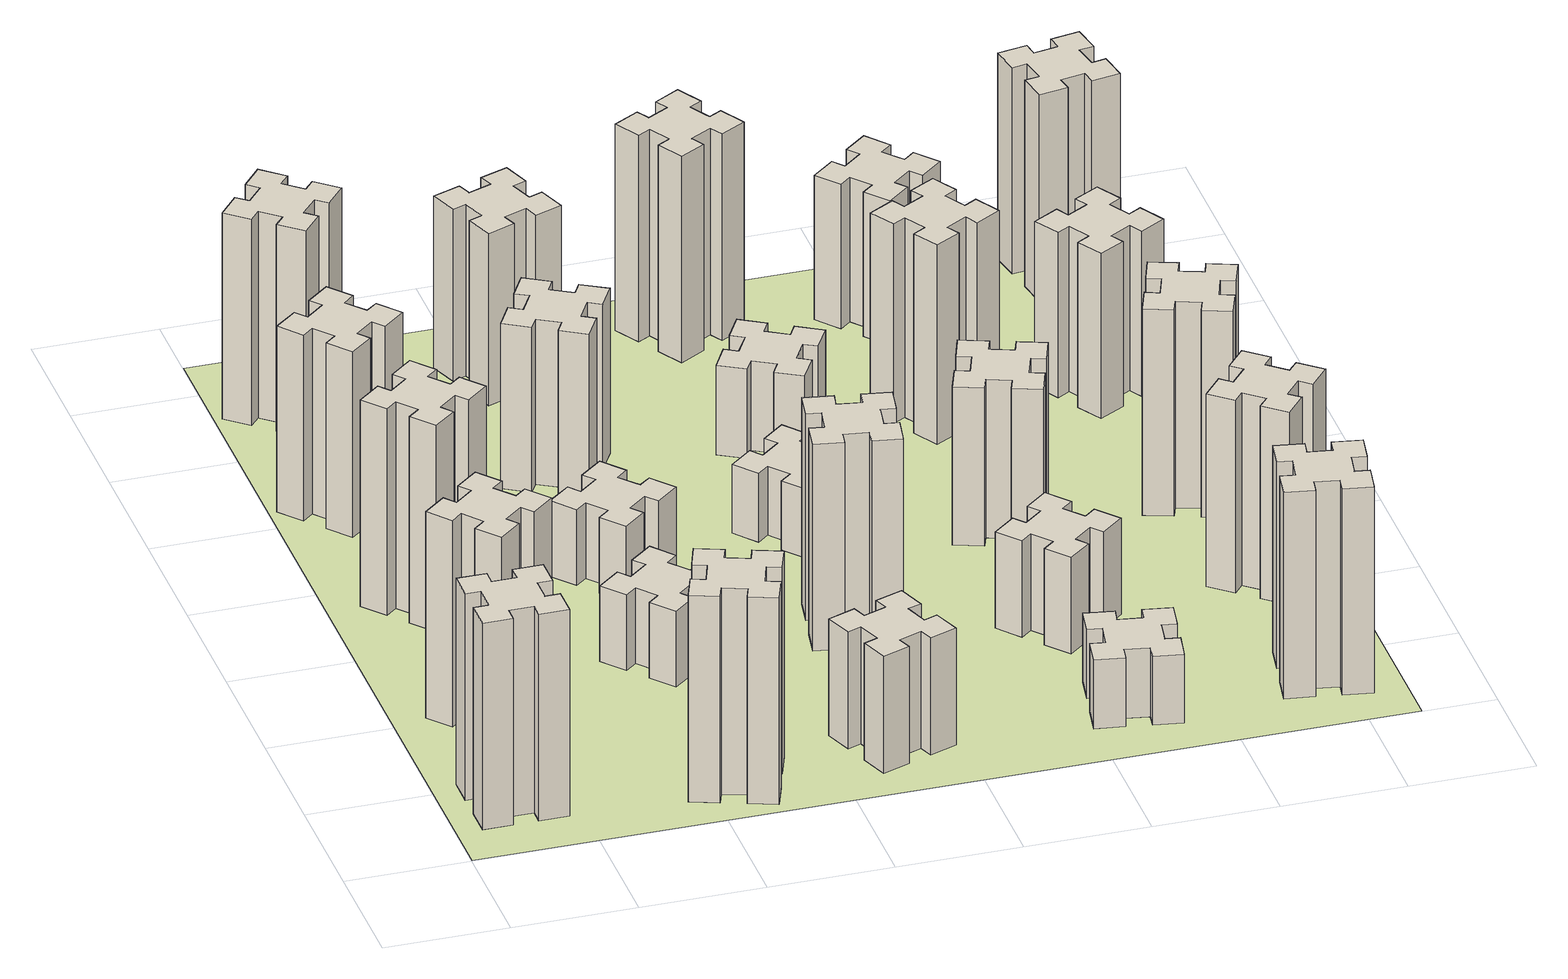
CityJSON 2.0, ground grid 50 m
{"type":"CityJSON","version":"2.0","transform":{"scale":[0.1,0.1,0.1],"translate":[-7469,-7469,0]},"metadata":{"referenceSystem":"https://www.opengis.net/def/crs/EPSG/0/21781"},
"CityObjects":{
"building1":{"type":"Building","attributes":{"class":"1000","function":"1000","usage":"1000","yearOfConstruction":2016,"roofType":"1000","measuredHeight":90,"storeysAboveGround":30,"storeysBelowGround":0},"geometry":[{"type":"Solid","lod":"1","boundaries":[[[[0,1,2,3,4,5,6,7,8,9,10,11,12,13,14,15,16,17,18,19]],[[17,16,20,21]],[[16,15,22,20]],[[15,14,23,22]],[[14,13,24,23]],[[13,12,25,24]],[[12,11,26,25]],[[11,10,27,26]],[[10,9,28,27]],[[9,8,29,28]],[[8,7,30,29]],[[7,6,31,30]],[[6,5,32,31]],[[5,4,33,32]],[[4,3,34,33]],[[3,2,35,34]],[[2,1,36,35]],[[1,0,37,36]],[[0,19,38,37]],[[19,18,39,38]],[[18,17,21,39]],[[24,25,26,27,28,29,30,31,32,33,34,35,36,37,38,39,21,20,22,23]]]]}]},
"building2":{"type":"Building","attributes":{"class":"1000","function":"1000","usage":"1000","yearOfConstruction":2016,"roofType":"1000","measuredHeight":90,"storeysAboveGround":30,"storeysBelowGround":0},"geometry":[{"type":"Solid","lod":"1","boundaries":[[[[40,41,42,43,44,45,46,47,48,49,50,51,52,53,54,55,56,57,58,59]],[[57,56,60,61]],[[56,55,62,60]],[[55,54,63,62]],[[54,53,64,63]],[[53,52,65,64]],[[52,51,66,65]],[[51,50,67,66]],[[50,49,68,67]],[[49,48,69,68]],[[48,47,70,69]],[[47,46,71,70]],[[46,45,72,71]],[[45,44,73,72]],[[44,43,74,73]],[[43,42,75,74]],[[42,41,76,75]],[[41,40,77,76]],[[40,59,78,77]],[[59,58,79,78]],[[58,57,61,79]],[[64,65,66,67,68,69,70,71,72,73,74,75,76,77,78,79,61,60,62,63]]]]}]},
"building3":{"type":"Building","attributes":{"class":"1000","function":"1000","usage":"1000","yearOfConstruction":2016,"roofType":"1000","measuredHeight":90,"storeysAboveGround":30,"storeysBelowGround":0},"geometry":[{"type":"Solid","lod":"1","boundaries":[[[[80,81,82,83,84,85,86,87,88,89,90,91,92,93,94,95,96,97,98,99]],[[97,96,100,101]],[[96,95,102,100]],[[95,94,103,102]],[[94,93,104,103]],[[93,92,105,104]],[[92,91,106,105]],[[91,90,107,106]],[[90,89,108,107]],[[89,88,109,108]],[[88,87,110,109]],[[87,86,111,110]],[[86,85,112,111]],[[85,84,113,112]],[[84,83,114,113]],[[83,82,115,114]],[[82,81,116,115]],[[81,80,117,116]],[[80,99,118,117]],[[99,98,119,118]],[[98,97,101,119]],[[104,105,106,107,108,109,110,111,112,113,114,115,116,117,118,119,101,100,102,103]]]]}]},
"building4":{"type":"Building","attributes":{"class":"1000","function":"1000","usage":"1000","yearOfConstruction":2016,"roofType":"1000","measuredHeight":81,"storeysAboveGround":30,"storeysBelowGround":0},"geometry":[{"type":"Solid","lod":"1","boundaries":[[[[120,121,122,123,124,125,126,127,128,129,130,131,132,133,134,135,136,137,138,139]],[[137,136,140,141]],[[136,135,142,140]],[[135,134,143,142]],[[134,133,144,143]],[[133,132,145,144]],[[132,131,146,145]],[[131,130,147,146]],[[130,129,148,147]],[[129,128,149,148]],[[128,127,150,149]],[[127,126,151,150]],[[126,125,152,151]],[[125,124,153,152]],[[124,123,154,153]],[[123,122,155,154]],[[122,121,156,155]],[[121,120,157,156]],[[120,139,158,157]],[[139,138,159,158]],[[138,137,141,159]],[[144,145,146,147,148,149,150,151,152,153,154,155,156,157,158,159,141,140,142,143]]]]}]},
"building5":{"type":"Building","attributes":{"class":"1000","function":"1000","usage":"1000","yearOfConstruction":2016,"roofType":"1000","measuredHeight":90,"storeysAboveGround":30,"storeysBelowGround":0},"geometry":[{"type":"Solid","lod":"1","boundaries":[[[[160,161,162,163,164,165,166,167,168,169,170,171,172,173,174,175,176,177,178,179]],[[177,176,180,181]],[[176,175,182,180]],[[175,174,183,182]],[[174,173,184,183]],[[173,172,185,184]],[[172,171,186,185]],[[171,170,187,186]],[[170,169,188,187]],[[169,168,189,188]],[[168,167,190,189]],[[167,166,191,190]],[[166,165,192,191]],[[165,164,193,192]],[[164,163,194,193]],[[163,162,195,194]],[[162,161,196,195]],[[161,160,197,196]],[[160,179,198,197]],[[179,178,199,198]],[[178,177,181,199]],[[184,185,186,187,188,189,190,191,192,193,194,195,196,197,198,199,181,180,182,183]]]]}]},
"building6":{"type":"Building","attributes":{"class":"1000","function":"1000","usage":"1000","yearOfConstruction":2016,"roofType":"1000","measuredHeight":90,"storeysAboveGround":30,"storeysBelowGround":0},"geometry":[{"type":"Solid","lod":"1","boundaries":[[[[200,201,202,203,204,205,206,207,208,209,210,211,212,213,214,215,216,217,218,219]],[[217,216,220,221]],[[216,215,222,220]],[[215,214,223,222]],[[214,213,224,223]],[[213,212,225,224]],[[212,211,226,225]],[[211,210,227,226]],[[210,209,228,227]],[[209,208,229,228]],[[208,207,230,229]],[[207,206,231,230]],[[206,205,232,231]],[[205,204,233,232]],[[204,203,234,233]],[[203,202,235,234]],[[202,201,236,235]],[[201,200,237,236]],[[200,219,238,237]],[[219,218,239,238]],[[218,217,221,239]],[[224,225,226,227,228,229,230,231,232,233,234,235,236,237,238,239,221,220,222,223]]]]}]},
"building7":{"type":"Building","attributes":{"class":"1000","function":"1000","usage":"1000","yearOfConstruction":2016,"roofType":"1000","measuredHeight":33,"storeysAboveGround":30,"storeysBelowGround":0},"geometry":[{"type":"Solid","lod":"1","boundaries":[[[[240,241,242,243,244,245,246,247,248,249,250,251,252,253,254,255,256,257,258,259]],[[257,256,260,261]],[[256,255,262,260]],[[255,254,263,262]],[[254,253,264,263]],[[253,252,265,264]],[[252,251,266,265]],[[251,250,267,266]],[[250,249,268,267]],[[249,248,269,268]],[[248,247,270,269]],[[247,246,271,270]],[[246,245,272,271]],[[245,244,273,272]],[[244,243,274,273]],[[243,242,275,274]],[[242,241,276,275]],[[241,240,277,276]],[[240,259,278,277]],[[259,258,279,278]],[[258,257,261,279]],[[264,265,266,267,268,269,270,271,272,273,274,275,276,277,278,279,261,260,262,263]]]]}]},
"building8":{"type":"Building","attributes":{"class":"1000","function":"1000","usage":"1000","yearOfConstruction":2016,"roofType":"1000","measuredHeight":33,"storeysAboveGround":30,"storeysBelowGround":0},"geometry":[{"type":"Solid","lod":"1","boundaries":[[[[280,281,282,283,284,285,286,287,288,289,290,291,292,293,294,295,296,297,298,299]],[[297,296,300,301]],[[296,295,302,300]],[[295,294,303,302]],[[294,293,304,303]],[[293,292,305,304]],[[292,291,306,305]],[[291,290,307,306]],[[290,289,308,307]],[[289,288,309,308]],[[288,287,310,309]],[[287,286,311,310]],[[286,285,312,311]],[[285,284,313,312]],[[284,283,314,313]],[[283,282,315,314]],[[282,281,316,315]],[[281,280,317,316]],[[280,299,318,317]],[[299,298,319,318]],[[298,297,301,319]],[[304,305,306,307,308,309,310,311,312,313,314,315,316,317,318,319,301,300,302,303]]]]}]},
"building9":{"type":"Building","attributes":{"class":"1000","function":"1000","usage":"1000","yearOfConstruction":2016,"roofType":"1000","measuredHeight":51,"storeysAboveGround":30,"storeysBelowGround":0},"geometry":[{"type":"Solid","lod":"1","boundaries":[[[[320,321,322,323,324,325,326,327,328,329,330,331,332,333,334,335,336,337,338,339]],[[337,336,340,341]],[[336,335,342,340]],[[335,334,343,342]],[[334,333,344,343]],[[333,332,345,344]],[[332,331,346,345]],[[331,330,347,346]],[[330,329,348,347]],[[329,328,349,348]],[[328,327,350,349]],[[327,326,351,350]],[[326,325,352,351]],[[325,324,353,352]],[[324,323,354,353]],[[323,322,355,354]],[[322,321,356,355]],[[321,320,357,356]],[[320,339,358,357]],[[339,338,359,358]],[[338,337,341,359]],[[344,345,346,347,348,349,350,351,352,353,354,355,356,357,358,359,341,340,342,343]]]]}]},
"building10":{"type":"Building","attributes":{"class":"1000","function":"1000","usage":"1000","yearOfConstruction":2016,"roofType":"1000","measuredHeight":72,"storeysAboveGround":30,"storeysBelowGround":0},"geometry":[{"type":"Solid","lod":"1","boundaries":[[[[360,361,362,363,364,365,366,367,368,369,370,371,372,373,374,375,376,377,378,379]],[[377,376,380,381]],[[376,375,382,380]],[[375,374,383,382]],[[374,373,384,383]],[[373,372,385,384]],[[372,371,386,385]],[[371,370,387,386]],[[370,369,388,387]],[[369,368,389,388]],[[368,367,390,389]],[[367,366,391,390]],[[366,365,392,391]],[[365,364,393,392]],[[364,363,394,393]],[[363,362,395,394]],[[362,361,396,395]],[[361,360,397,396]],[[360,379,398,397]],[[379,378,399,398]],[[378,377,381,399]],[[384,385,386,387,388,389,390,391,392,393,394,395,396,397,398,399,381,380,382,383]]]]}]},
"building11":{"type":"Building","attributes":{"class":"1000","function":"1000","usage":"1000","yearOfConstruction":2016,"roofType":"1000","measuredHeight":75,"storeysAboveGround":30,"storeysBelowGround":0},"geometry":[{"type":"Solid","lod":"1","boundaries":[[[[400,401,402,403,404,405,406,407,408,409,410,411,412,413,414,415,416,417,418,419]],[[417,416,420,421]],[[416,415,422,420]],[[415,414,423,422]],[[414,413,424,423]],[[413,412,425,424]],[[412,411,426,425]],[[411,410,427,426]],[[410,409,428,427]],[[409,408,429,428]],[[408,407,430,429]],[[407,406,431,430]],[[406,405,432,431]],[[405,404,433,432]],[[404,403,434,433]],[[403,402,435,434]],[[402,401,436,435]],[[401,400,437,436]],[[400,419,438,437]],[[419,418,439,438]],[[418,417,421,439]],[[424,425,426,427,428,429,430,431,432,433,434,435,436,437,438,439,421,420,422,423]]]]}]},
"building12":{"type":"Building","attributes":{"class":"1000","function":"1000","usage":"1000","yearOfConstruction":2016,"roofType":"1000","measuredHeight":90,"storeysAboveGround":30,"storeysBelowGround":0},"geometry":[{"type":"Solid","lod":"1","boundaries":[[[[440,441,442,443,444,445,446,447,448,449,450,451,452,453,454,455,456,457,458,459]],[[457,456,460,461]],[[456,455,462,460]],[[455,454,463,462]],[[454,453,464,463]],[[453,452,465,464]],[[452,451,466,465]],[[451,450,467,466]],[[450,449,468,467]],[[449,448,469,468]],[[448,447,470,469]],[[447,446,471,470]],[[446,445,472,471]],[[445,444,473,472]],[[444,443,474,473]],[[443,442,475,474]],[[442,441,476,475]],[[441,440,477,476]],[[440,459,478,477]],[[459,458,479,478]],[[458,457,461,479]],[[464,465,466,467,468,469,470,471,472,473,474,475,476,477,478,479,461,460,462,463]]]]}]},
"building13":{"type":"Building","attributes":{"class":"1000","function":"1000","usage":"1000","yearOfConstruction":2016,"roofType":"1000","measuredHeight":30,"storeysAboveGround":30,"storeysBelowGround":0},"geometry":[{"type":"Solid","lod":"1","boundaries":[[[[480,481,482,483,484,485,486,487,488,489,490,491,492,493,494,495,496,497,498,499]],[[497,496,500,501]],[[496,495,502,500]],[[495,494,503,502]],[[494,493,504,503]],[[493,492,505,504]],[[492,491,506,505]],[[491,490,507,506]],[[490,489,508,507]],[[489,488,509,508]],[[488,487,510,509]],[[487,486,511,510]],[[486,485,512,511]],[[485,484,513,512]],[[484,483,514,513]],[[483,482,515,514]],[[482,481,516,515]],[[481,480,517,516]],[[480,499,518,517]],[[499,498,519,518]],[[498,497,501,519]],[[504,505,506,507,508,509,510,511,512,513,514,515,516,517,518,519,501,500,502,503]]]]}]},
"building14":{"type":"Building","attributes":{"class":"1000","function":"1000","usage":"1000","yearOfConstruction":2016,"roofType":"1000","measuredHeight":39,"storeysAboveGround":30,"storeysBelowGround":0},"geometry":[{"type":"Solid","lod":"1","boundaries":[[[[520,521,522,523,524,525,526,527,528,529,530,531,532,533,534,535,536,537,538,539]],[[537,536,540,541]],[[536,535,542,540]],[[535,534,543,542]],[[534,533,544,543]],[[533,532,545,544]],[[532,531,546,545]],[[531,530,547,546]],[[530,529,548,547]],[[529,528,549,548]],[[528,527,550,549]],[[527,526,551,550]],[[526,525,552,551]],[[525,524,553,552]],[[524,523,554,553]],[[523,522,555,554]],[[522,521,556,555]],[[521,520,557,556]],[[520,539,558,557]],[[539,538,559,558]],[[538,537,541,559]],[[544,545,546,547,548,549,550,551,552,553,554,555,556,557,558,559,541,540,542,543]]]]}]},
"building15":{"type":"Building","attributes":{"class":"1000","function":"1000","usage":"1000","yearOfConstruction":2016,"roofType":"1000","measuredHeight":30,"storeysAboveGround":30,"storeysBelowGround":0},"geometry":[{"type":"Solid","lod":"1","boundaries":[[[[560,561,562,563,564,565,566,567,568,569,570,571,572,573,574,575,576,577,578,579]],[[577,576,580,581]],[[576,575,582,580]],[[575,574,583,582]],[[574,573,584,583]],[[573,572,585,584]],[[572,571,586,585]],[[571,570,587,586]],[[570,569,588,587]],[[569,568,589,588]],[[568,567,590,589]],[[567,566,591,590]],[[566,565,592,591]],[[565,564,593,592]],[[564,563,594,593]],[[563,562,595,594]],[[562,561,596,595]],[[561,560,597,596]],[[560,579,598,597]],[[579,578,599,598]],[[578,577,581,599]],[[584,585,586,587,588,589,590,591,592,593,594,595,596,597,598,599,581,580,582,583]]]]}]},
"building16":{"type":"Building","attributes":{"class":"1000","function":"1000","usage":"1000","yearOfConstruction":2016,"roofType":"1000","measuredHeight":90,"storeysAboveGround":30,"storeysBelowGround":0},"geometry":[{"type":"Solid","lod":"1","boundaries":[[[[600,601,602,603,604,605,606,607,608,609,610,611,612,613,614,615,616,617,618,619]],[[617,616,620,621]],[[616,615,622,620]],[[615,614,623,622]],[[614,613,624,623]],[[613,612,625,624]],[[612,611,626,625]],[[611,610,627,626]],[[610,609,628,627]],[[609,608,629,628]],[[608,607,630,629]],[[607,606,631,630]],[[606,605,632,631]],[[605,604,633,632]],[[604,603,634,633]],[[603,602,635,634]],[[602,601,636,635]],[[601,600,637,636]],[[600,619,638,637]],[[619,618,639,638]],[[618,617,621,639]],[[624,625,626,627,628,629,630,631,632,633,634,635,636,637,638,639,621,620,622,623]]]]}]},
"building17":{"type":"Building","attributes":{"class":"1000","function":"1000","usage":"1000","yearOfConstruction":2016,"roofType":"1000","measuredHeight":42,"storeysAboveGround":30,"storeysBelowGround":0},"geometry":[{"type":"Solid","lod":"1","boundaries":[[[[640,641,642,643,644,645,646,647,648,649,650,651,652,653,654,655,656,657,658,659]],[[657,656,660,661]],[[656,655,662,660]],[[655,654,663,662]],[[654,653,664,663]],[[653,652,665,664]],[[652,651,666,665]],[[651,650,667,666]],[[650,649,668,667]],[[649,648,669,668]],[[648,647,670,669]],[[647,646,671,670]],[[646,645,672,671]],[[645,644,673,672]],[[644,643,674,673]],[[643,642,675,674]],[[642,641,676,675]],[[641,640,677,676]],[[640,659,678,677]],[[659,658,679,678]],[[658,657,661,679]],[[664,665,666,667,668,669,670,671,672,673,674,675,676,677,678,679,661,660,662,663]]]]}]},
"building18":{"type":"Building","attributes":{"class":"1000","function":"1000","usage":"1000","yearOfConstruction":2016,"roofType":"1000","measuredHeight":69,"storeysAboveGround":30,"storeysBelowGround":0},"geometry":[{"type":"Solid","lod":"1","boundaries":[[[[680,681,682,683,684,685,686,687,688,689,690,691,692,693,694,695,696,697,698,699]],[[697,696,700,701]],[[696,695,702,700]],[[695,694,703,702]],[[694,693,704,703]],[[693,692,705,704]],[[692,691,706,705]],[[691,690,707,706]],[[690,689,708,707]],[[689,688,709,708]],[[688,687,710,709]],[[687,686,711,710]],[[686,685,712,711]],[[685,684,713,712]],[[684,683,714,713]],[[683,682,715,714]],[[682,681,716,715]],[[681,680,717,716]],[[680,699,718,717]],[[699,698,719,718]],[[698,697,701,719]],[[704,705,706,707,708,709,710,711,712,713,714,715,716,717,718,719,701,700,702,703]]]]}]},
"building19":{"type":"Building","attributes":{"class":"1000","function":"1000","usage":"1000","yearOfConstruction":2016,"roofType":"1000","measuredHeight":87,"storeysAboveGround":30,"storeysBelowGround":0},"geometry":[{"type":"Solid","lod":"1","boundaries":[[[[720,721,722,723,724,725,726,727,728,729,730,731,732,733,734,735,736,737,738,739]],[[737,736,740,741]],[[736,735,742,740]],[[735,734,743,742]],[[734,733,744,743]],[[733,732,745,744]],[[732,731,746,745]],[[731,730,747,746]],[[730,729,748,747]],[[729,728,749,748]],[[728,727,750,749]],[[727,726,751,750]],[[726,725,752,751]],[[725,724,753,752]],[[724,723,754,753]],[[723,722,755,754]],[[722,721,756,755]],[[721,720,757,756]],[[720,739,758,757]],[[739,738,759,758]],[[738,737,741,759]],[[744,745,746,747,748,749,750,751,752,753,754,755,756,757,758,759,741,740,742,743]]]]}]},
"building20":{"type":"Building","attributes":{"class":"1000","function":"1000","usage":"1000","yearOfConstruction":2016,"roofType":"1000","measuredHeight":90,"storeysAboveGround":30,"storeysBelowGround":0},"geometry":[{"type":"Solid","lod":"1","boundaries":[[[[760,761,762,763,764,765,766,767,768,769,770,771,772,773,774,775,776,777,778,779]],[[777,776,780,781]],[[776,775,782,780]],[[775,774,783,782]],[[774,773,784,783]],[[773,772,785,784]],[[772,771,786,785]],[[771,770,787,786]],[[770,769,788,787]],[[769,768,789,788]],[[768,767,790,789]],[[767,766,791,790]],[[766,765,792,791]],[[765,764,793,792]],[[764,763,794,793]],[[763,762,795,794]],[[762,761,796,795]],[[761,760,797,796]],[[760,779,798,797]],[[779,778,799,798]],[[778,777,781,799]],[[784,785,786,787,788,789,790,791,792,793,794,795,796,797,798,799,781,780,782,783]]]]}]},
"building21":{"type":"Building","attributes":{"class":"1000","function":"1000","usage":"1000","yearOfConstruction":2016,"roofType":"1000","measuredHeight":63,"storeysAboveGround":30,"storeysBelowGround":0},"geometry":[{"type":"Solid","lod":"1","boundaries":[[[[800,801,802,803,804,805,806,807,808,809,810,811,812,813,814,815,816,817,818,819]],[[817,816,820,821]],[[816,815,822,820]],[[815,814,823,822]],[[814,813,824,823]],[[813,812,825,824]],[[812,811,826,825]],[[811,810,827,826]],[[810,809,828,827]],[[809,808,829,828]],[[808,807,830,829]],[[807,806,831,830]],[[806,805,832,831]],[[805,804,833,832]],[[804,803,834,833]],[[803,802,835,834]],[[802,801,836,835]],[[801,800,837,836]],[[800,819,838,837]],[[819,818,839,838]],[[818,817,821,839]],[[824,825,826,827,828,829,830,831,832,833,834,835,836,837,838,839,821,820,822,823]]]]}]},
"building22":{"type":"Building","attributes":{"class":"1000","function":"1000","usage":"1000","yearOfConstruction":2016,"roofType":"1000","measuredHeight":84,"storeysAboveGround":30,"storeysBelowGround":0},"geometry":[{"type":"Solid","lod":"1","boundaries":[[[[840,841,842,843,844,845,846,847,848,849,850,851,852,853,854,855,856,857,858,859]],[[857,856,860,861]],[[856,855,862,860]],[[855,854,863,862]],[[854,853,864,863]],[[853,852,865,864]],[[852,851,866,865]],[[851,850,867,866]],[[850,849,868,867]],[[849,848,869,868]],[[848,847,870,869]],[[847,846,871,870]],[[846,845,872,871]],[[845,844,873,872]],[[844,843,874,873]],[[843,842,875,874]],[[842,841,876,875]],[[841,840,877,876]],[[840,859,878,877]],[[859,858,879,878]],[[858,857,861,879]],[[864,865,866,867,868,869,870,871,872,873,874,875,876,877,878,879,861,860,862,863]]]]}]},
"building23":{"type":"Building","attributes":{"class":"1000","function":"1000","usage":"1000","yearOfConstruction":2016,"roofType":"1000","measuredHeight":90,"storeysAboveGround":30,"storeysBelowGround":0},"geometry":[{"type":"Solid","lod":"1","boundaries":[[[[880,881,882,883,884,885,886,887,888,889,890,891,892,893,894,895,896,897,898,899]],[[897,896,900,901]],[[896,895,902,900]],[[895,894,903,902]],[[894,893,904,903]],[[893,892,905,904]],[[892,891,906,905]],[[891,890,907,906]],[[890,889,908,907]],[[889,888,909,908]],[[888,887,910,909]],[[887,886,911,910]],[[886,885,912,911]],[[885,884,913,912]],[[884,883,914,913]],[[883,882,915,914]],[[882,881,916,915]],[[881,880,917,916]],[[880,899,918,917]],[[899,898,919,918]],[[898,897,901,919]],[[904,905,906,907,908,909,910,911,912,913,914,915,916,917,918,919,901,900,902,903]]]]}]},
"building24":{"type":"Building","attributes":{"class":"1000","function":"1000","usage":"1000","yearOfConstruction":2016,"roofType":"1000","measuredHeight":72,"storeysAboveGround":30,"storeysBelowGround":0},"geometry":[{"type":"Solid","lod":"1","boundaries":[[[[920,921,922,923,924,925,926,927,928,929,930,931,932,933,934,935,936,937,938,939]],[[937,936,940,941]],[[936,935,942,940]],[[935,934,943,942]],[[934,933,944,943]],[[933,932,945,944]],[[932,931,946,945]],[[931,930,947,946]],[[930,929,948,947]],[[929,928,949,948]],[[928,927,950,949]],[[927,926,951,950]],[[926,925,952,951]],[[925,924,953,952]],[[924,923,954,953]],[[923,922,955,954]],[[922,921,956,955]],[[921,920,957,956]],[[920,939,958,957]],[[939,938,959,958]],[[938,937,941,959]],[[944,945,946,947,948,949,950,951,952,953,954,955,956,957,958,959,941,940,942,943]]]]}]},
"building25":{"type":"Building","attributes":{"class":"1000","function":"1000","usage":"1000","yearOfConstruction":2016,"roofType":"1000","measuredHeight":90,"storeysAboveGround":30,"storeysBelowGround":0},"geometry":[{"type":"Solid","lod":"1","boundaries":[[[[960,961,962,963,964,965,966,967,968,969,970,971,972,973,974,975,976,977,978,979]],[[977,976,980,981]],[[976,975,982,980]],[[975,974,983,982]],[[974,973,984,983]],[[973,972,985,984]],[[972,971,986,985]],[[971,970,987,986]],[[970,969,988,987]],[[969,968,989,988]],[[968,967,990,989]],[[967,966,991,990]],[[966,965,992,991]],[[965,964,993,992]],[[964,963,994,993]],[[963,962,995,994]],[[962,961,996,995]],[[961,960,997,996]],[[960,979,998,997]],[[979,978,999,998]],[[978,977,981,999]],[[984,985,986,987,988,989,990,991,992,993,994,995,996,997,998,999,981,980,982,983]]]]}]},
"landuse1":{"type":"LandUse","attributes":{"name":"plot1","function":"1010"},"geometry":[{"type":"MultiSurface","lod":"1","boundaries":[[[1000,1001,1002,1003]]]}]}
},
"vertices":[
[165,425,0],[165,325,0],[105,325,0],[105,205,0],[225,205,0],[225,265,0],[325,265,0],[325,205,0],[445,205,0],[445,325,0],[385,325,0],[385,425,0],[445,425,0],[445,545,0],[325,545,0],[325,485,0],[225,485,0],[225,545,0],[105,545,0],[105,425,0],[225,485,900],[225,545,900],[325,485,900],[325,545,900],[445,545,900],[445,425,900],[385,425,900],[385,325,900],[445,325,900],[445,205,900],[325,205,900],[325,265,900],[225,265,900],[225,205,900],[105,205,900],[105,325,900],[165,325,900],[165,425,900],[105,425,900],[105,545,900],
[492,1048,0],[427,1124,0],[473,1163,0],[396,1255,0],[304,1178,0],[343,1132,0],[266,1067,0],[228,1113,0],[136,1036,0],[213,944,0],[259,983,0],[323,906,0],[277,868,0],[354,776,0],[446,853,0],[408,899,0],[484,963,0],[523,917,0],[615,994,0],[538,1086,0],[484,963,900],[523,917,900],[408,899,900],[446,853,900],[354,776,900],[277,868,900],[323,906,900],[259,983,900],[213,944,900],[136,1036,900],[228,1113,900],[266,1067,900],[343,1132,900],[304,1178,900],[396,1255,900],[473,1163,900],[427,1124,900],[492,1048,900],[538,1086,900],[615,994,900],
[492,1888,0],[427,1964,0],[473,2003,0],[396,2095,0],[304,2018,0],[343,1972,0],[266,1907,0],[228,1953,0],[136,1876,0],[213,1784,0],[259,1823,0],[323,1746,0],[277,1708,0],[354,1616,0],[446,1693,0],[408,1739,0],[484,1803,0],[523,1757,0],[615,1834,0],[538,1926,0],[484,1803,900],[523,1757,900],[408,1739,900],[446,1693,900],[354,1616,900],[277,1708,900],[323,1746,900],[259,1823,900],[213,1784,900],[136,1876,900],[228,1953,900],[266,1907,900],[343,1972,900],[304,2018,900],[396,2095,900],[473,2003,900],[427,1964,900],[492,1888,900],[538,1926,900],[615,1834,900],
[243,2712,0],[166,2647,0],[128,2693,0],[36,2616,0],[113,2524,0],[159,2563,0],[223,2486,0],[177,2448,0],[254,2356,0],[346,2433,0],[308,2479,0],[384,2543,0],[423,2497,0],[515,2574,0],[438,2666,0],[392,2628,0],[327,2704,0],[373,2743,0],[296,2835,0],[204,2758,0],[327,2704,810],[373,2743,810],[392,2628,810],[438,2666,810],[515,2574,810],[423,2497,810],[384,2543,810],[308,2479,810],[346,2433,810],[254,2356,810],[177,2448,810],[223,2486,810],[159,2563,810],[113,2524,810],[36,2616,810],[128,2693,810],[166,2647,810],[243,2712,810],[204,2758,810],[296,2835,810],
[1029,360,0],[995,266,0],[939,287,0],[897,174,0],[1010,133,0],[1031,189,0],[1125,155,0],[1104,99,0],[1217,57,0],[1258,170,0],[1202,191,0],[1236,285,0],[1292,264,0],[1333,377,0],[1220,418,0],[1200,362,0],[1106,396,0],[1127,452,0],[1014,493,0],[973,380,0],[1106,396,900],[1127,452,900],[1200,362,900],[1220,418,900],[1333,377,900],[1292,264,900],[1236,285,900],[1202,191,900],[1258,170,900],[1217,57,900],[1104,99,900],[1125,155,900],[1031,189,900],[1010,133,900],[897,174,900],[939,287,900],[995,266,900],[1029,360,900],[973,380,900],[1014,493,900],
[384,3387,0],[308,3452,0],[346,3498,0],[254,3575,0],[177,3483,0],[223,3444,0],[159,3368,0],[113,3406,0],[36,3314,0],[128,3237,0],[166,3283,0],[243,3219,0],[204,3173,0],[296,3096,0],[373,3188,0],[327,3226,0],[392,3303,0],[438,3264,0],[515,3356,0],[423,3433,0],[392,3303,900],[438,3264,900],[327,3226,900],[373,3188,900],[296,3096,900],[204,3173,900],[243,3219,900],[166,3283,900],[128,3237,900],[36,3314,900],[113,3406,900],[159,3368,900],[223,3444,900],[177,3483,900],[254,3575,900],[346,3498,900],[308,3452,900],[384,3387,900],[423,3433,900],[515,3356,900],
[1083,1332,0],[1006,1267,0],[968,1313,0],[876,1236,0],[953,1144,0],[999,1183,0],[1063,1106,0],[1017,1068,0],[1094,976,0],[1186,1053,0],[1148,1099,0],[1224,1163,0],[1263,1117,0],[1355,1194,0],[1278,1286,0],[1232,1248,0],[1167,1324,0],[1213,1363,0],[1136,1455,0],[1044,1378,0],[1167,1324,330],[1213,1363,330],[1232,1248,330],[1278,1286,330],[1355,1194,330],[1263,1117,330],[1224,1163,330],[1148,1099,330],[1186,1053,330],[1094,976,330],[1017,1068,330],[1063,1106,330],[999,1183,330],[953,1144,330],[876,1236,330],[968,1313,330],[1006,1267,330],[1083,1332,330],[1044,1378,330],[1136,1455,330],
[1083,1972,0],[1006,1907,0],[968,1953,0],[876,1876,0],[953,1784,0],[999,1823,0],[1063,1746,0],[1017,1708,0],[1094,1616,0],[1186,1693,0],[1148,1739,0],[1224,1803,0],[1263,1757,0],[1355,1834,0],[1278,1926,0],[1232,1888,0],[1167,1964,0],[1213,2003,0],[1136,2095,0],[1044,2018,0],[1167,1964,330],[1213,2003,330],[1232,1888,330],[1278,1926,330],[1355,1834,330],[1263,1757,330],[1224,1803,330],[1148,1739,330],[1186,1693,330],[1094,1616,330],[1017,1708,330],[1063,1746,330],[999,1823,330],[953,1784,330],[876,1876,330],[968,1953,330],[1006,1907,330],[1083,1972,330],[1044,2018,330],[1136,2095,330],
[1765,496,0],[1671,462,0],[1650,518,0],[1537,477,0],[1579,364,0],[1635,385,0],[1669,291,0],[1613,270,0],[1654,157,0],[1767,199,0],[1746,255,0],[1840,289,0],[1860,233,0],[1973,274,0],[1932,387,0],[1876,366,0],[1842,460,0],[1898,480,0],[1857,593,0],[1744,552,0],[1842,460,510],[1898,480,510],[1876,366,510],[1932,387,510],[1973,274,510],[1860,233,510],[1840,289,510],[1746,255,510],[1767,199,510],[1654,157,510],[1613,270,510],[1669,291,510],[1635,385,510],[1579,364,510],[1537,477,510],[1650,518,510],[1671,462,510],[1765,496,510],[1744,552,510],[1857,593,510],
[1214,2666,0],[1127,2716,0],[1157,2768,0],[1053,2828,0],[993,2724,0],[1045,2694,0],[995,2607,0],[943,2637,0],[883,2533,0],[987,2473,0],[1017,2525,0],[1104,2475,0],[1074,2423,0],[1178,2363,0],[1238,2467,0],[1186,2497,0],[1236,2584,0],[1288,2554,0],[1348,2658,0],[1244,2718,0],[1236,2584,720],[1288,2554,720],[1186,2497,720],[1238,2467,720],[1178,2363,720],[1074,2423,720],[1104,2475,720],[1017,2525,720],[987,2473,720],[883,2533,720],[943,2637,720],[995,2607,720],[1045,2694,720],[993,2724,720],[1053,2828,720],[1157,2768,720],[1127,2716,720],[1214,2666,720],[1244,2718,720],[1348,2658,720],
[1125,3456,0],[1031,3422,0],[1010,3478,0],[897,3437,0],[939,3324,0],[995,3345,0],[1029,3251,0],[973,3230,0],[1014,3117,0],[1127,3159,0],[1106,3215,0],[1200,3249,0],[1220,3193,0],[1333,3234,0],[1292,3347,0],[1236,3326,0],[1202,3420,0],[1258,3440,0],[1217,3553,0],[1104,3512,0],[1202,3420,750],[1258,3440,750],[1236,3326,750],[1292,3347,750],[1333,3234,750],[1220,3193,750],[1200,3249,750],[1106,3215,750],[1127,3159,750],[1014,3117,750],[973,3230,750],[1029,3251,750],[995,3345,750],[939,3324,750],[897,3437,750],[1010,3478,750],[1031,3422,750],[1125,3456,750],[1104,3512,750],[1217,3553,750],
[1955,1147,0],[1972,1245,0],[2031,1235,0],[2052,1353,0],[1934,1374,0],[1924,1315,0],[1825,1332,0],[1836,1391,0],[1717,1412,0],[1697,1294,0],[1756,1284,0],[1738,1185,0],[1679,1196,0],[1658,1077,0],[1777,1057,0],[1787,1116,0],[1885,1098,0],[1875,1039,0],[1993,1018,0],[2014,1137,0],[1885,1098,900],[1875,1039,900],[1787,1116,900],[1777,1057,900],[1658,1077,900],[1679,1196,900],[1738,1185,900],[1756,1284,900],[1697,1294,900],[1717,1412,900],[1836,1391,900],[1825,1332,900],[1924,1315,900],[1934,1374,900],[2052,1353,900],[2031,1235,900],[1972,1245,900],[1955,1147,900],[2014,1137,900],[1993,1018,900],
[1739,1923,0],[1803,1846,0],[1757,1808,0],[1834,1716,0],[1926,1793,0],[1888,1839,0],[1964,1903,0],[2003,1857,0],[2095,1934,0],[2018,2026,0],[1972,1988,0],[1907,2064,0],[1953,2103,0],[1876,2195,0],[1784,2118,0],[1823,2072,0],[1746,2007,0],[1708,2053,0],[1616,1976,0],[1693,1884,0],[1746,2007,300],[1708,2053,300],[1823,2072,300],[1784,2118,300],[1876,2195,300],[1953,2103,300],[1907,2064,300],[1972,1988,300],[2018,2026,300],[2095,1934,300],[2003,1857,300],[1964,1903,300],[1888,1839,300],[1926,1793,300],[1834,1716,300],[1757,1808,300],[1803,1846,300],[1739,1923,300],[1693,1884,300],[1616,1976,300],
[2026,2497,0],[2076,2584,0],[2128,2554,0],[2188,2658,0],[2084,2718,0],[2054,2666,0],[1967,2716,0],[1997,2768,0],[1893,2828,0],[1833,2724,0],[1885,2694,0],[1835,2607,0],[1783,2637,0],[1723,2533,0],[1827,2473,0],[1857,2525,0],[1944,2475,0],[1914,2423,0],[2018,2363,0],[2078,2467,0],[1944,2475,390],[1914,2423,390],[1857,2525,390],[1827,2473,390],[1723,2533,390],[1783,2637,390],[1835,2607,390],[1885,2694,390],[1833,2724,390],[1893,2828,390],[1997,2768,390],[1967,2716,390],[2054,2666,390],[2084,2718,390],[2188,2658,390],[2128,2554,390],[2076,2584,390],[2026,2497,390],[2078,2467,390],[2018,2363,390],
[2596,444,0],[2578,345,0],[2519,356,0],[2498,237,0],[2617,217,0],[2627,276,0],[2725,258,0],[2715,199,0],[2833,178,0],[2854,297,0],[2795,307,0],[2812,405,0],[2871,395,0],[2892,513,0],[2774,534,0],[2764,475,0],[2665,492,0],[2676,551,0],[2557,572,0],[2537,454,0],[2665,492,300],[2676,551,300],[2764,475,300],[2774,534,300],[2892,513,300],[2871,395,300],[2812,405,300],[2795,307,300],[2854,297,300],[2833,178,300],[2715,199,300],[2725,258,300],[2627,276,300],[2617,217,300],[2498,237,300],[2519,356,300],[2578,345,300],[2596,444,300],[2537,454,300],[2557,572,300],
[1844,3556,0],[1757,3506,0],[1727,3558,0],[1623,3498,0],[1683,3394,0],[1735,3424,0],[1785,3337,0],[1733,3307,0],[1793,3203,0],[1897,3263,0],[1867,3315,0],[1954,3365,0],[1984,3313,0],[2088,3373,0],[2028,3477,0],[1976,3447,0],[1926,3534,0],[1978,3564,0],[1918,3668,0],[1814,3608,0],[1926,3534,900],[1978,3564,900],[1976,3447,900],[2028,3477,900],[2088,3373,900],[1984,3313,900],[1954,3365,900],[1867,3315,900],[1897,3263,900],[1793,3203,900],[1733,3307,900],[1785,3337,900],[1735,3424,900],[1683,3394,900],[1623,3498,900],[1727,3558,900],[1757,3506,900],[1844,3556,900],[1814,3608,900],[1918,3668,900],
[2563,1132,0],[2486,1067,0],[2448,1113,0],[2356,1036,0],[2433,944,0],[2479,983,0],[2543,906,0],[2497,868,0],[2574,776,0],[2666,853,0],[2628,899,0],[2704,963,0],[2743,917,0],[2835,994,0],[2758,1086,0],[2712,1048,0],[2647,1124,0],[2693,1163,0],[2616,1255,0],[2524,1178,0],[2647,1124,420],[2693,1163,420],[2712,1048,420],[2758,1086,420],[2835,994,420],[2743,917,420],[2704,963,420],[2628,899,420],[2666,853,420],[2574,776,420],[2497,868,420],[2543,906,420],[2479,983,420],[2433,944,420],[2356,1036,420],[2448,1113,420],[2486,1067,420],[2563,1132,420],[2524,1178,420],[2616,1255,420],
[2682,1671,0],[2716,1765,0],[2772,1744,0],[2813,1857,0],[2700,1898,0],[2680,1842,0],[2586,1876,0],[2607,1932,0],[2494,1973,0],[2453,1860,0],[2509,1840,0],[2475,1746,0],[2419,1767,0],[2377,1654,0],[2490,1613,0],[2511,1669,0],[2605,1635,0],[2584,1579,0],[2697,1537,0],[2738,1650,0],[2605,1635,690],[2584,1579,690],[2511,1669,690],[2490,1613,690],[2377,1654,690],[2419,1767,690],[2475,1746,690],[2509,1840,690],[2453,1860,690],[2494,1973,690],[2607,1932,690],[2586,1876,690],[2680,1842,690],[2700,1898,690],[2813,1857,690],[2772,1744,690],[2716,1765,690],[2682,1671,690],[2738,1650,690],[2697,1537,690],
[2607,2475,0],[2694,2525,0],[2724,2473,0],[2828,2533,0],[2768,2637,0],[2716,2607,0],[2666,2694,0],[2718,2724,0],[2658,2828,0],[2554,2768,0],[2584,2716,0],[2497,2666,0],[2467,2718,0],[2363,2658,0],[2423,2554,0],[2475,2584,0],[2525,2497,0],[2473,2467,0],[2533,2363,0],[2637,2423,0],[2525,2497,870],[2473,2467,870],[2475,2584,870],[2423,2554,870],[2363,2658,870],[2467,2718,870],[2497,2666,870],[2584,2716,870],[2554,2768,870],[2658,2828,870],[2718,2724,870],[2666,2694,870],[2716,2607,870],[2768,2637,870],[2828,2533,870],[2724,2473,870],[2694,2525,870],[2607,2475,870],[2637,2423,870],[2533,2363,870],
[3504,475,0],[3405,492,0],[3416,551,0],[3297,572,0],[3277,454,0],[3336,444,0],[3318,345,0],[3259,356,0],[3238,237,0],[3357,217,0],[3367,276,0],[3465,258,0],[3455,199,0],[3573,178,0],[3594,297,0],[3535,307,0],[3552,405,0],[3611,395,0],[3632,513,0],[3514,534,0],[3552,405,900],[3611,395,900],[3535,307,900],[3594,297,900],[3573,178,900],[3455,199,900],[3465,258,900],[3367,276,900],[3357,217,900],[3238,237,900],[3259,356,900],[3318,345,900],[3336,444,900],[3277,454,900],[3297,572,900],[3416,551,900],[3405,492,900],[3504,475,900],[3514,534,900],[3632,513,900],
[2712,3368,0],[2647,3444,0],[2693,3483,0],[2616,3575,0],[2524,3498,0],[2563,3452,0],[2486,3387,0],[2448,3433,0],[2356,3356,0],[2433,3264,0],[2479,3303,0],[2543,3226,0],[2497,3188,0],[2574,3096,0],[2666,3173,0],[2628,3219,0],[2704,3283,0],[2743,3237,0],[2835,3314,0],[2758,3406,0],[2704,3283,630],[2743,3237,630],[2628,3219,630],[2666,3173,630],[2574,3096,630],[2497,3188,630],[2543,3226,630],[2479,3303,630],[2433,3264,630],[2356,3356,630],[2448,3433,630],[2486,3387,630],[2563,3452,630],[2524,3498,630],[2616,3575,630],[2693,3483,630],[2647,3444,630],[2712,3368,630],[2758,3406,630],[2835,3314,630],
[3487,1006,0],[3552,1083,0],[3598,1044,0],[3675,1136,0],[3583,1213,0],[3544,1167,0],[3468,1232,0],[3506,1278,0],[3414,1355,0],[3337,1263,0],[3383,1224,0],[3319,1148,0],[3273,1186,0],[3196,1094,0],[3288,1017,0],[3326,1063,0],[3403,999,0],[3364,953,0],[3456,876,0],[3533,968,0],[3403,999,840],[3364,953,840],[3326,1063,840],[3288,1017,840],[3196,1094,840],[3273,1186,840],[3319,1148,840],[3383,1224,840],[3337,1263,840],[3414,1355,840],[3506,1278,840],[3468,1232,840],[3544,1167,840],[3583,1213,840],[3675,1136,840],[3598,1044,840],[3552,1083,840],[3487,1006,840],[3533,968,840],[3456,876,840],
[3420,1842,0],[3326,1876,0],[3347,1932,0],[3234,1973,0],[3193,1860,0],[3249,1840,0],[3215,1746,0],[3159,1767,0],[3117,1654,0],[3230,1613,0],[3251,1669,0],[3345,1635,0],[3324,1579,0],[3437,1537,0],[3478,1650,0],[3422,1671,0],[3456,1765,0],[3512,1744,0],[3553,1857,0],[3440,1898,0],[3456,1765,900],[3512,1744,900],[3422,1671,900],[3478,1650,900],[3437,1537,900],[3324,1579,900],[3345,1635,900],[3251,1669,900],[3230,1613,900],[3117,1654,900],[3159,1767,900],[3215,1746,900],[3249,1840,900],[3193,1860,900],[3234,1973,900],[3347,1932,900],[3326,1876,900],[3420,1842,900],[3440,1898,900],[3553,1857,900],
[3247,2475,0],[3334,2525,0],[3364,2473,0],[3468,2533,0],[3408,2637,0],[3356,2607,0],[3306,2694,0],[3358,2724,0],[3298,2828,0],[3194,2768,0],[3224,2716,0],[3137,2666,0],[3107,2718,0],[3003,2658,0],[3063,2554,0],[3115,2584,0],[3165,2497,0],[3113,2467,0],[3173,2363,0],[3277,2423,0],[3165,2497,720],[3113,2467,720],[3115,2584,720],[3063,2554,720],[3003,2658,720],[3107,2718,720],[3137,2666,720],[3224,2716,720],[3194,2768,720],[3298,2828,720],[3358,2724,720],[3306,2694,720],[3356,2607,720],[3408,2637,720],[3468,2533,720],[3364,2473,720],[3334,2525,720],[3247,2475,720],[3277,2423,720],[3173,2363,720],
[3218,3465,0],[3236,3367,0],[3177,3357,0],[3197,3238,0],[3316,3259,0],[3305,3318,0],[3404,3336,0],[3414,3277,0],[3532,3297,0],[3511,3416,0],[3452,3405,0],[3435,3504,0],[3494,3514,0],[3473,3632,0],[3355,3611,0],[3365,3552,0],[3267,3535,0],[3257,3594,0],[3138,3573,0],[3159,3455,0],[3267,3535,900],[3257,3594,900],[3365,3552,900],[3355,3611,900],[3473,3632,900],[3494,3514,900],[3435,3504,900],[3452,3405,900],[3511,3416,900],[3532,3297,900],[3414,3277,900],[3404,3336,900],[3305,3318,900],[3316,3259,900],[3197,3238,900],[3177,3357,900],[3236,3367,900],[3218,3465,900],[3159,3455,900],[3138,3573,900],
[5,3705,0],[3705,3705,0],[3705,5,0],[5,5,0]
]}
